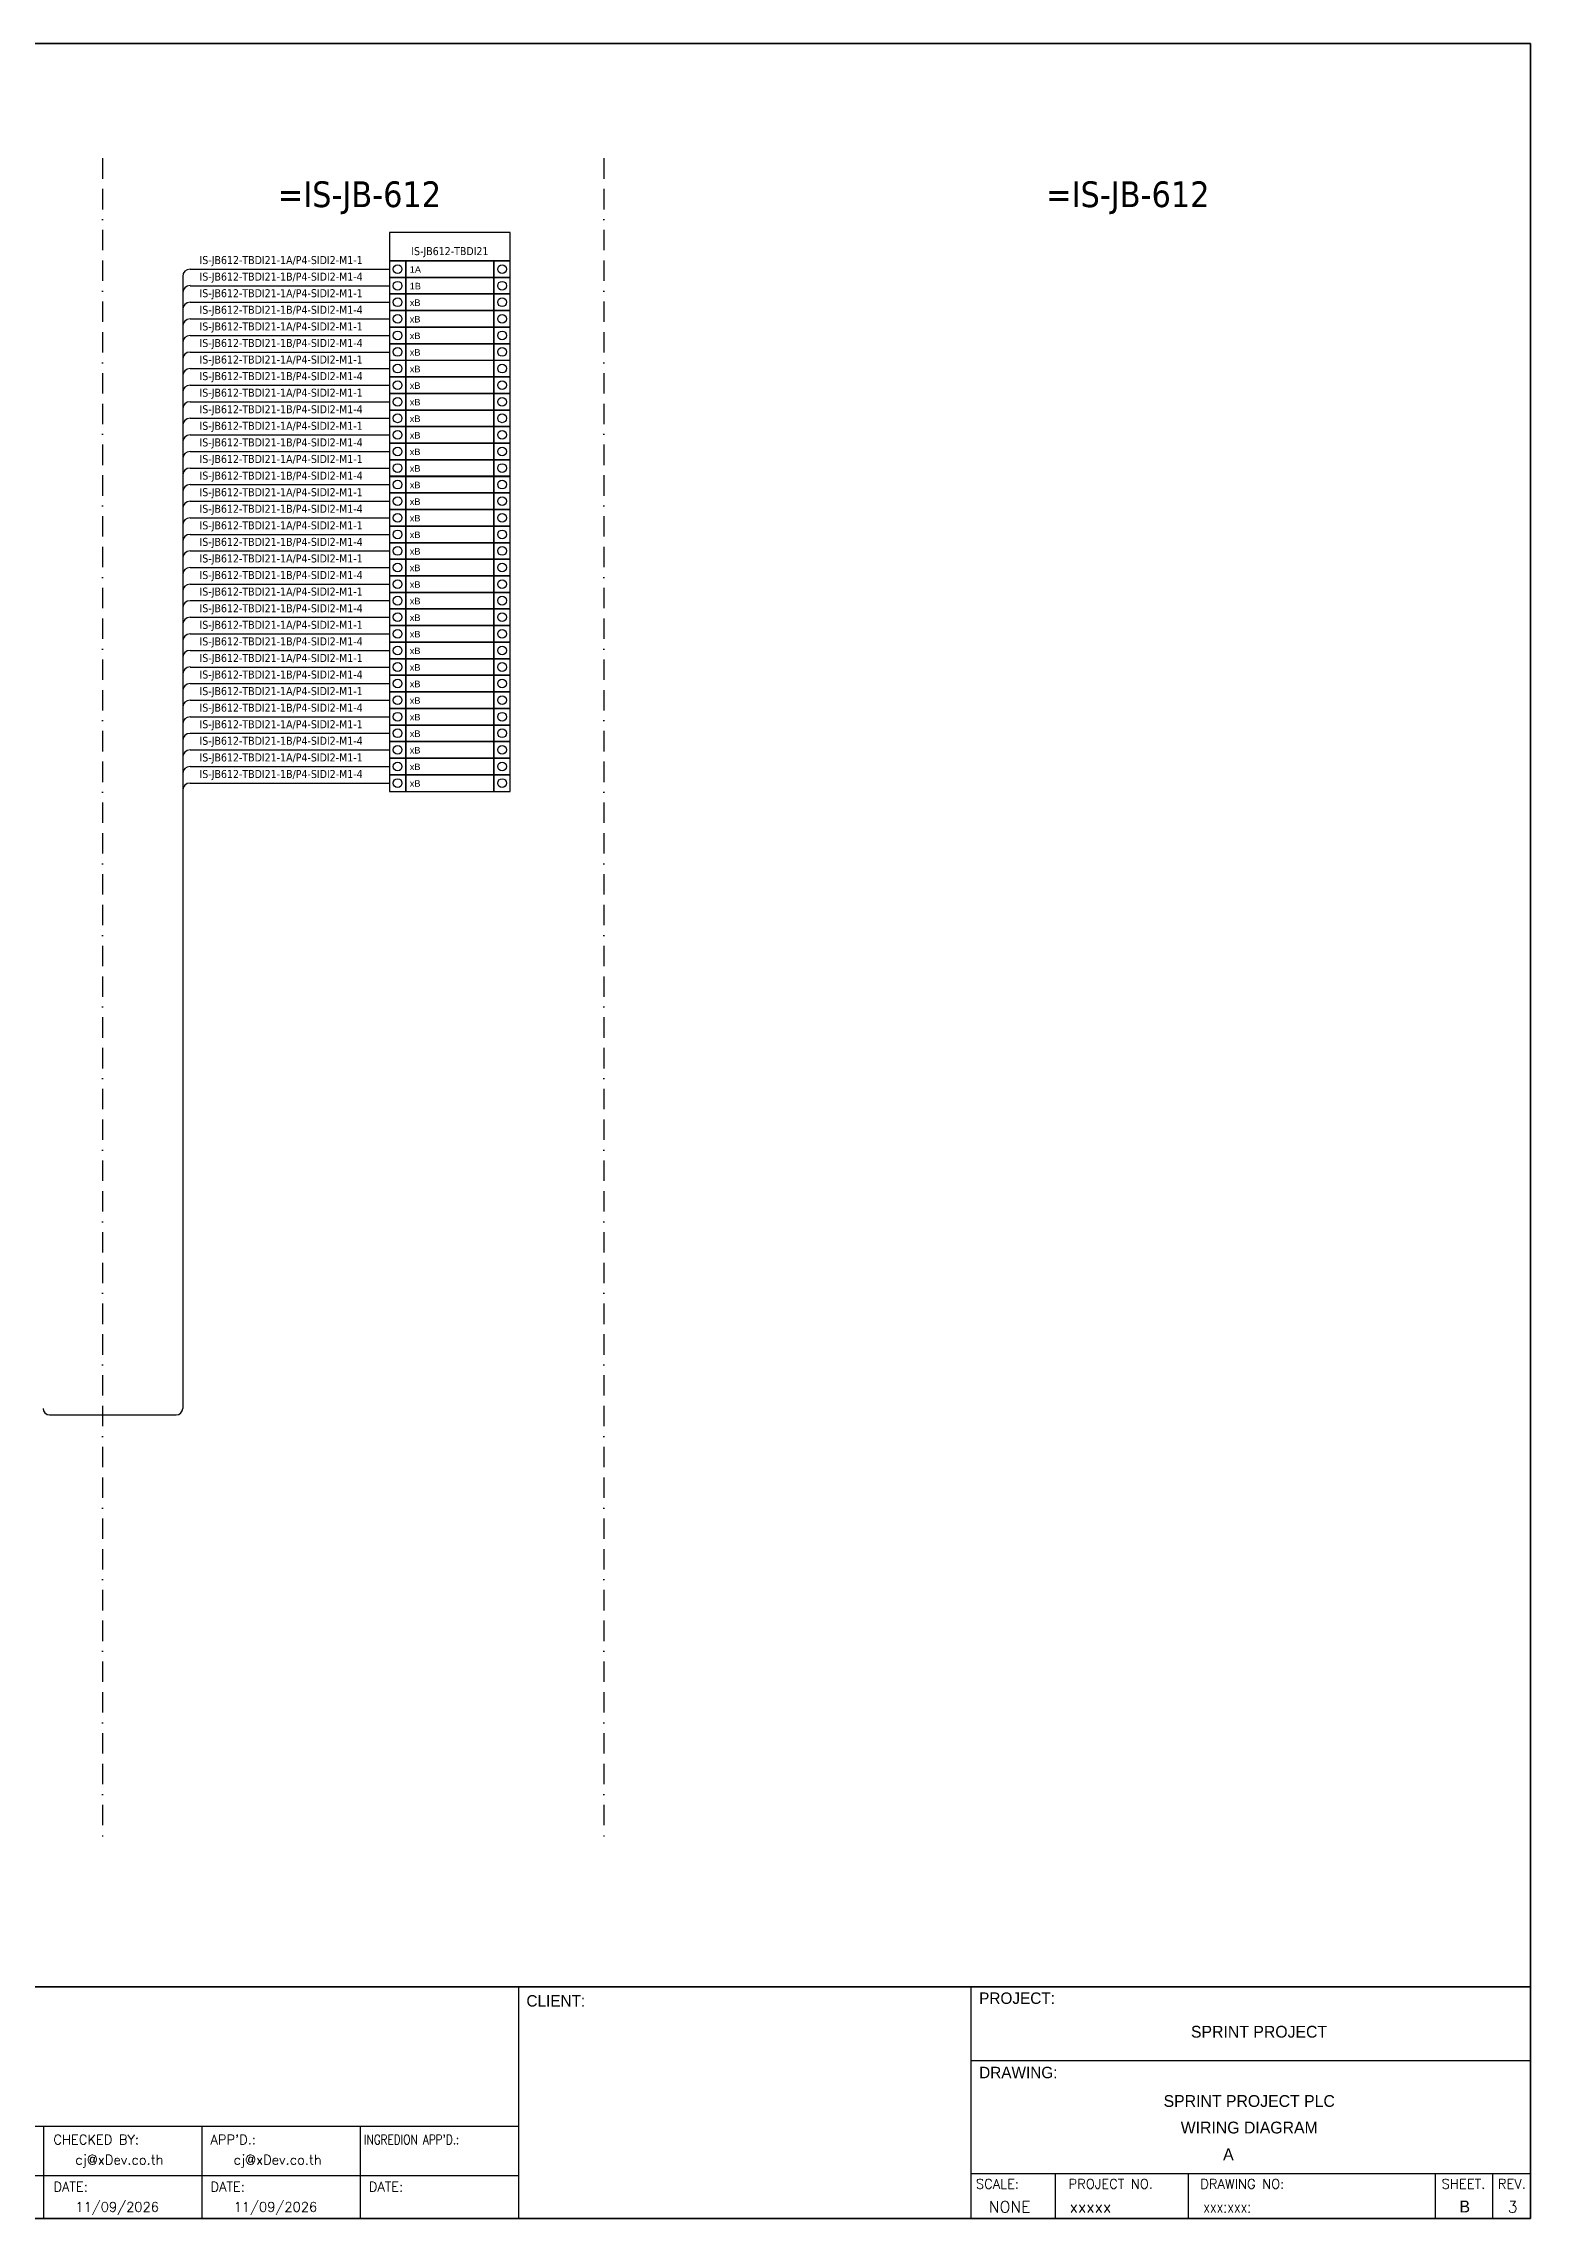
# Model space of a CAD drawing. Header units: millimetres. Extents: x 0 to 62600, y 0 to 14837.
# Drawn here: x 14625 to 16473, y 3004 to 5708 of the extents above; entities that cross this region are included whole.
import ezdxf
from ezdxf.enums import TextEntityAlignment as Align

# ---------------------------------------------------------------- set-up
doc = ezdxf.new("R2010")
doc.units = ezdxf.units.MM
doc.linetypes.add('BORDERX2', pattern=[88.9, 25.4, -12.7, 25.4, -12.7, 0, -12.7])
for name, color, linetype in [('GT_1', 9, 'Continuous'), ('HELPPOINT', 7, 'Continuous'), ('MEMBER', 7, 'Continuous'), ('x01001-FrameArea', 2, 'BORDERX2')]:
    doc.layers.add(name, color=color, linetype=linetype)
doc.layers.add('IE-WIRE', color=7, linetype='Continuous', lineweight=25)
doc.styles.add('HTX11', font='O8111901')
doc.styles.add('ROMANS', font='romans.shx', dxfattribs={"width": 0.85, "height": 25})
doc.styles.get("Standard").update_dxf_attribs({"font": 'arial.ttf'})
doc.styles.add('Tahoma', font='')
doc.styles.get('Tahoma').set_extended_font_data('Tahoma')

# ---------------------------------------------------------------- blocks, each defined once
blk = doc.blocks.new('xTermSingleLayer17')
at = {"color": 7, "ltscale": 25.4}
for points in [[(0, -537), (537, -537), (537, 0), (0, 0)], [(537, -537), (3378, -537), (3378, 0), (537, 0)], [(3378, -537), (3915, -537), (3915, 0), (3378, 0)]]:
    blk.add_lwpolyline(points, close=True, dxfattribs=at)
for centre in [(268, -268), (3647, -268)]:
    blk.add_circle(centre, 141, dxfattribs=at)
blk.add_attdef('TERMINAL_B', (661, -387), '', height=212)

msp = doc.modelspace()

# ---------------------------------------------------------------- linework, layer by layer
at = {"color": 4}
for p, q in [((15882.2, 3060.3), (15882.2, 3004.2)), ((16047.5, 3060.3), (16047.5, 3004.2))]:
    msp.add_line(p, q, dxfattribs=at)
at = {"color": 4, "ltscale": 0.5}
for p, q in [((16354.6, 3060.3), (16354.6, 3004.2)), ((16354.6, 3060.3), (16354.6, 3004.2)), ((16425.8, 3060.3), (16425.8, 3004.2)), ((16425.8, 3060.3), (16425.8, 3004.2))]:
    msp.add_line(p, q, dxfattribs=at)
at = {"color": 4, "ltscale": 25.4}
msp.add_lwpolyline([(15054.8, 5438.2), (15205.1, 5438.2), (15205.1, 5473.4), (15054.8, 5473.4)], close=True, dxfattribs=at)
at = {"layer": 'GT_1', "color": 4}
for p, q in [((15215.7, 3004.2), (15215.7, 3292.4)), ((15778, 3004.2), (15778, 3292.4)), ((15778, 3004.2), (15778, 3292.4)), ((15778, 3004.2), (15778, 3292.4)), ((15215.7, 3118.5), (14428.7, 3118.5)), ((14625.5, 3004.2), (14625.5, 3118.5)), ((14822.2, 3004.2), (14822.2, 3118.5)), ((15019, 3004.2), (15019, 3118.5)), ((15215.7, 3057.1), (14428.7, 3057.1)), ((15778, 3060.3), (16473.2, 3060.3))]:
    msp.add_line(p, q, dxfattribs=at)
at = {"layer": 'HELPPOINT', "color": 4, "lineweight": 35}
for p, q in [((12579.9, 5708.4), (16473.2, 5708.4)), ((12579.9, 5708.4), (16473.2, 5708.4)), ((16473.2, 5708.4), (16473.2, 3004.2)), ((16473.2, 5708.4), (16473.2, 3004.2)), ((16473.2, 3004.2), (12579.9, 3004.2)), ((16473.2, 3004.2), (12579.9, 3004.2))]:
    msp.add_line(p, q, dxfattribs=at)
at = {"layer": 'HELPPOINT', "color": 4}
for p, q in [((15778, 3200.8), (16473.2, 3200.8)), ((15778, 3200.8), (16473.2, 3200.8)), ((15778, 3060.3), (16473.2, 3060.3))]:
    msp.add_line(p, q, dxfattribs=at)
at = {"layer": 'IE-WIRE', "color": 4, "ltscale": 25.4}
for p, q in [((14797.9, 5418.8), (14797.9, 4011.4)), ((14807.1, 5427.9), (15054.8, 5427.9)), ((14807.1, 5427.9), (15054.8, 5427.9)), ((14807.1, 5407.3), (15054.8, 5407.3)), ((14807.1, 5407.3), (15054.8, 5407.3)), ((14807.1, 5386.7), (15054.8, 5386.7)), ((14807.1, 5386.7), (15054.8, 5386.7)), ((14807.1, 5366.1), (15054.8, 5366.1)), ((14807.1, 5366.1), (15054.8, 5366.1)), ((14807.1, 5345.5), (15054.8, 5345.5)), ((14807.1, 5345.5), (15054.8, 5345.5)), ((14807.1, 5324.8), (15054.8, 5324.8)), ((14807.1, 5324.8), (15054.8, 5324.8)), ((14807.1, 5304.2), (15054.8, 5304.2)), ((14807.1, 5304.2), (15054.8, 5304.2)), ((14807.1, 5283.6), (15054.8, 5283.6)), ((14807.1, 5283.6), (15054.8, 5283.6)), ((14807.1, 5263), (15054.8, 5263)), ((14807.1, 5263), (15054.8, 5263)), ((14807.1, 5242.4), (15054.8, 5242.4)), ((14807.1, 5242.4), (15054.8, 5242.4)), ((14807.1, 5221.8), (15054.8, 5221.8)), ((14807.1, 5221.8), (15054.8, 5221.8)), ((14807.1, 5201.2), (15054.8, 5201.2)), ((14807.1, 5201.2), (15054.8, 5201.2)), ((14807.1, 5180.6), (15054.8, 5180.6)), ((14807.1, 5180.6), (15054.8, 5180.6)), ((14807.1, 5160), (15054.8, 5160)), ((14807.1, 5160), (15054.8, 5160)), ((14807.1, 5139.3), (15054.8, 5139.3)), ((14807.1, 5139.3), (15054.8, 5139.3)), ((14807.1, 5118.7), (15054.8, 5118.7)), ((14807.1, 5118.7), (15054.8, 5118.7)), ((14807.1, 5098.1), (15054.8, 5098.1)), ((14807.1, 5098.1), (15054.8, 5098.1)), ((14807.1, 5077.5), (15054.8, 5077.5)), ((14807.1, 5077.5), (15054.8, 5077.5)), ((14807.1, 5056.9), (15054.8, 5056.9)), ((14807.1, 5056.9), (15054.8, 5056.9)), ((14807.1, 5036.3), (15054.8, 5036.3)), ((14807.1, 5036.3), (15054.8, 5036.3)), ((14807.1, 5015.7), (15054.8, 5015.7)), ((14807.1, 5015.7), (15054.8, 5015.7)), ((14807.1, 4995.1), (15054.8, 4995.1)), ((14807.1, 4995.1), (15054.8, 4995.1)), ((14807.1, 4974.4), (15054.8, 4974.4)), ((14807.1, 4974.4), (15054.8, 4974.4)), ((14807.1, 4953.8), (15054.8, 4953.8)), ((14807.1, 4953.8), (15054.8, 4953.8)), ((14807.1, 4933.2), (15054.8, 4933.2)), ((14807.1, 4933.2), (15054.8, 4933.2)), ((14807.1, 4912.6), (15054.8, 4912.6)), ((14807.1, 4912.6), (15054.8, 4912.6)), ((14807.1, 4892), (15054.8, 4892)), ((14807.1, 4892), (15054.8, 4892)), ((14807.1, 4871.4), (15054.8, 4871.4)), ((14807.1, 4871.4), (15054.8, 4871.4)), ((14807.1, 4850.8), (15054.8, 4850.8)), ((14807.1, 4850.8), (15054.8, 4850.8)), ((14807.1, 4830.2), (15054.8, 4830.2)), ((14807.1, 4830.2), (15054.8, 4830.2)), ((14807.1, 4809.6), (15054.8, 4809.6)), ((14807.1, 4809.6), (15054.8, 4809.6)), ((14807.1, 4788.9), (15054.8, 4788.9)), ((14807.1, 4788.9), (15054.8, 4788.9))]:
    msp.add_line(p, q, dxfattribs=at)
at = {"layer": 'IE-WIRE', "color": 4}
msp.add_line((14632.4, 4003.4), (14789.9, 4003.4), dxfattribs=at)
at = {"layer": 'IE-WIRE', "color": 4, "ltscale": 25.4}
for centre in [(14807.1, 5418.8), (14807.1, 5398.2), (14807.1, 5377.5), (14807.1, 5356.9), (14807.1, 5336.3), (14807.1, 5315.7), (14807.1, 5295.1), (14807.1, 5274.5), (14807.1, 5253.9), (14807.1, 5233.3), (14807.1, 5212.6), (14807.1, 5192), (14807.1, 5171.4), (14807.1, 5150.8), (14807.1, 5130.2), (14807.1, 5109.6), (14807.1, 5089), (14807.1, 5068.4), (14807.1, 5047.8), (14807.1, 5027.1), (14807.1, 5006.5), (14807.1, 4985.9), (14807.1, 4965.3), (14807.1, 4944.7), (14807.1, 4924.1), (14807.1, 4903.5), (14807.1, 4882.9), (14807.1, 4862.2), (14807.1, 4841.6), (14807.1, 4821), (14807.1, 4800.4), (14807.1, 4779.8)]:
    msp.add_arc(centre, 9.14, 90, 180, dxfattribs=at)
at = {"layer": 'IE-WIRE', "color": 4}
for centre, start, end in [((14632.4, 4011.4), 180, 270), ((14789.9, 4011.4), 270, 0)]:
    msp.add_arc(centre, 8, start, end, dxfattribs=at)
at = {"layer": 'MEMBER', "color": 4, "lineweight": 35}
msp.add_line((12579.9, 3292.4), (16473.2, 3292.4), dxfattribs=at)
msp.add_line((12579.9, 3292.4), (16473.2, 3292.4), dxfattribs=at)
at = {"layer": 'MEMBER', "color": 4}
for p, q in [((15778, 3200.8), (16473.2, 3200.8)), ((15778, 3200.8), (16473.2, 3200.8)), ((15778, 3060.3), (16473.2, 3060.3)), ((15778, 3060.3), (16473.2, 3060.3))]:
    msp.add_line(p, q, dxfattribs=at)
at = {"layer": 'x01001-FrameArea'}
for p, q in [((14698.1, 5565.7), (14698.1, 3479.2)), ((15321.2, 5565.7), (15321.2, 3479.2))]:
    msp.add_line(p, q, dxfattribs=at)

# ---------------------------------------------------------------- block references
at = {"xscale": 0.0384, "yscale": 0.0384, "zscale": 0.0384}
for p, values in [((15054.8, 5438.2), {'TERMINAL_B': '1A'}), ((15054.8, 5417.6), {'TERMINAL_B': '1B'}), ((15054.8, 5397), {'TERMINAL_B': 'xB'}), ((15054.8, 5376.4), {'TERMINAL_B': 'xB'}), ((15054.8, 5355.8), {'TERMINAL_B': 'xB'}), ((15054.8, 5335.2), {'TERMINAL_B': 'xB'}), ((15054.8, 5314.5), {'TERMINAL_B': 'xB'}), ((15054.8, 5293.9), {'TERMINAL_B': 'xB'}), ((15054.8, 5273.3), {'TERMINAL_B': 'xB'}), ((15054.8, 5252.7), {'TERMINAL_B': 'xB'}), ((15054.8, 5232.1), {'TERMINAL_B': 'xB'}), ((15054.8, 5211.5), {'TERMINAL_B': 'xB'}), ((15054.8, 5190.9), {'TERMINAL_B': 'xB'}), ((15054.8, 5170.3), {'TERMINAL_B': 'xB'}), ((15054.8, 5149.6), {'TERMINAL_B': 'xB'}), ((15054.8, 5129), {'TERMINAL_B': 'xB'}), ((15054.8, 5108.4), {'TERMINAL_B': 'xB'}), ((15054.8, 5087.8), {'TERMINAL_B': 'xB'}), ((15054.8, 5067.2), {'TERMINAL_B': 'xB'}), ((15054.8, 5046.6), {'TERMINAL_B': 'xB'}), ((15054.8, 5026), {'TERMINAL_B': 'xB'}), ((15054.8, 5005.4), {'TERMINAL_B': 'xB'}), ((15054.8, 4984.8), {'TERMINAL_B': 'xB'}), ((15054.8, 4964.1), {'TERMINAL_B': 'xB'}), ((15054.8, 4943.5), {'TERMINAL_B': 'xB'}), ((15054.8, 4922.9), {'TERMINAL_B': 'xB'}), ((15054.8, 4902.3), {'TERMINAL_B': 'xB'}), ((15054.8, 4881.7), {'TERMINAL_B': 'xB'}), ((15054.8, 4861.1), {'TERMINAL_B': 'xB'}), ((15054.8, 4840.5), {'TERMINAL_B': 'xB'}), ((15054.8, 4819.9), {'TERMINAL_B': 'xB'}), ((15054.8, 4799.2), {'TERMINAL_B': 'xB'})]:
    msp.add_blockref('xTermSingleLayer17', p, dxfattribs=at).add_auto_attribs(values)

# ---------------------------------------------------------------- texts
at = {"color": 2, "style": 'Tahoma'}
for p in [(15017.6, 5521), (15972.7, 5521)]:
    msp.add_text('=IS-JB-612', height=32, dxfattribs=at).set_placement(p, align=Align.MIDDLE_CENTER)
at = {"color": 4, "style": 'Tahoma'}
for s, p in [('IS-JB612-TBDI21-1A/P4-SIDI2-M1-1', (14818.8, 5434.2)), ('IS-JB612-TBDI21-1B/P4-SIDI2-M1-4', (14818.8, 5413.6)), ('IS-JB612-TBDI21-1A/P4-SIDI2-M1-1', (14818.8, 5393)), ('IS-JB612-TBDI21-1B/P4-SIDI2-M1-4', (14818.8, 5372.4)), ('IS-JB612-TBDI21-1A/P4-SIDI2-M1-1', (14818.8, 5351.7)), ('IS-JB612-TBDI21-1B/P4-SIDI2-M1-4', (14818.8, 5331.1)), ('IS-JB612-TBDI21-1A/P4-SIDI2-M1-1', (14818.8, 5310.5)), ('IS-JB612-TBDI21-1B/P4-SIDI2-M1-4', (14818.8, 5289.9)), ('IS-JB612-TBDI21-1A/P4-SIDI2-M1-1', (14818.8, 5269.3)), ('IS-JB612-TBDI21-1B/P4-SIDI2-M1-4', (14818.8, 5248.7)), ('IS-JB612-TBDI21-1A/P4-SIDI2-M1-1', (14818.8, 5228.1)), ('IS-JB612-TBDI21-1B/P4-SIDI2-M1-4', (14818.8, 5207.5)), ('IS-JB612-TBDI21-1A/P4-SIDI2-M1-1', (14818.8, 5186.9)), ('IS-JB612-TBDI21-1B/P4-SIDI2-M1-4', (14818.8, 5166.2)), ('IS-JB612-TBDI21-1A/P4-SIDI2-M1-1', (14818.8, 5145.6)), ('IS-JB612-TBDI21-1B/P4-SIDI2-M1-4', (14818.8, 5125)), ('IS-JB612-TBDI21-1A/P4-SIDI2-M1-1', (14818.8, 5104.4)), ('IS-JB612-TBDI21-1B/P4-SIDI2-M1-4', (14818.8, 5083.8)), ('IS-JB612-TBDI21-1A/P4-SIDI2-M1-1', (14818.8, 5063.2)), ('IS-JB612-TBDI21-1B/P4-SIDI2-M1-4', (14818.8, 5042.6)), ('IS-JB612-TBDI21-1A/P4-SIDI2-M1-1', (14818.8, 5022)), ('IS-JB612-TBDI21-1B/P4-SIDI2-M1-4', (14818.8, 5001.3)), ('IS-JB612-TBDI21-1A/P4-SIDI2-M1-1', (14818.8, 4980.7)), ('IS-JB612-TBDI21-1B/P4-SIDI2-M1-4', (14818.8, 4960.1)), ('IS-JB612-TBDI21-1A/P4-SIDI2-M1-1', (14818.8, 4939.5)), ('IS-JB612-TBDI21-1B/P4-SIDI2-M1-4', (14818.8, 4918.9)), ('IS-JB612-TBDI21-1A/P4-SIDI2-M1-1', (14818.8, 4898.3)), ('IS-JB612-TBDI21-1B/P4-SIDI2-M1-4', (14818.8, 4877.7)), ('IS-JB612-TBDI21-1A/P4-SIDI2-M1-1', (14818.8, 4857.1)), ('IS-JB612-TBDI21-1B/P4-SIDI2-M1-4', (14818.8, 4836.5)), ('IS-JB612-TBDI21-1A/P4-SIDI2-M1-1', (14818.8, 4815.8)), ('IS-JB612-TBDI21-1B/P4-SIDI2-M1-4', (14818.8, 4795.2))]:
    msp.add_text(s, height=9.949, dxfattribs=at).set_placement(p)
msp.add_text('IS-JB612-TBDI21', height=9.949, dxfattribs=at).set_placement((15130, 5450.3), align=Align.MIDDLE_CENTER)
at = {"color": 4, "ltscale": 100, "style": 'HTX11'}
for s, p in [('SPRINT PROJECT', (16135.8, 3236.4)), ('SPRINT PROJECT PLC', (16123.6, 3150.3)), ('WIRING DIAGRAM', (16123.6, 3117.3))]:
    msp.add_text(s, height=14.693, dxfattribs=at).set_placement(p, align=Align.MIDDLE_CENTER)
at = {"style": 'HTX11'}
for tag, text, height, p in [('A', 'A', 14.8, (16097.7, 3084)), ('B', 'CHASSIS C4 SLOT 2', 14.821, (16391.5, 3019.1))]:
    msp.add_attdef(tag, text=text, height=height, dxfattribs=at).set_placement(p, align=Align.MIDDLE_CENTER)
at = {"layer": 'GT_1', "color": 4, "style": 'HTX11'}
for s, p in [('CLIENT:', (15225.2, 3267.7)), ('PROJECT:', (15787.9, 3271)), ('DRAWING:', (15787.9, 3178.6))]:
    msp.add_text(s, height=14.25, dxfattribs=at).set_placement(p)
at = {"layer": 'MEMBER', "color": 4, "ltscale": 0.8, "style": 'ROMANS'}
for s, height, p in [('CHECKED BY:', 11.875, (14637.2, 3096.4)), ('cj@xDev.co.th', 11.875, (14664.5, 3071.4)), ("APP'D.:", 11.88, (14832.4, 3096.4)), ('cj@xDev.co.th', 11.875, (14861.2, 3071.4)), ('DATE:', 11.88, (14637.2, 3037.8)), ('DATE:', 11.88, (14832.4, 3037.8)), ('DATE:', 11.88, (15029.2, 3037.8)), ('SCALE:', 11.88, (15783.9, 3041.3)), ('PROJECT NO.', 11.875, (15899.1, 3041.3)), ('DRAWING NO:', 11.875, (16062.8, 3041.3)), ('SHEET.', 12, (16362.6, 3041.3)), ('REV.', 12, (16432.5, 3041.3)), ('11/09/2026', 11.88, (14664.5, 3012.7)), ('11/09/2026', 11.88, (14861.2, 3012.7)), ('NONE', 14.23, (15799.9, 3011.6)), ('xxxxx', 14.23, (15900.3, 3011.6))]:
    msp.add_text(s, height=height, dxfattribs=at).set_placement(p)
at = {"layer": 'MEMBER', "color": 4, "ltscale": 0.8, "style": 'ROMANS', "width": 0.8}
for s, height, p in [("INGREDION APP'D.:", 11.875, (15023.2, 3096.4)), ('xxx:xxx:', 14.23, (16066.5, 3011.6))]:
    msp.add_text(s, height=height, dxfattribs=at).set_placement(p)
at = {"layer": 'MEMBER', "color": 4, "ltscale": 0.8, "style": 'ROMANS'}
msp.add_text('3', height=14.2, dxfattribs=at).set_placement((16451.1, 3011.6), align=Align.CENTER)

doc.saveas('drawing.dxf')
